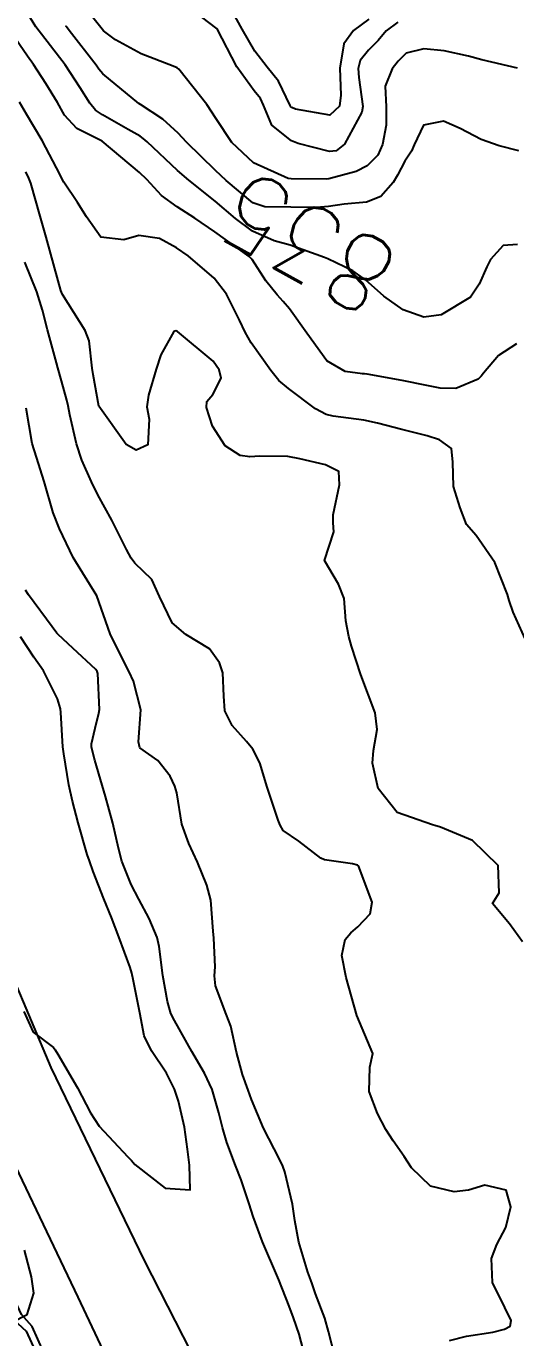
# Model space of a CAD drawing. Header units: metres. Extents: x 307586 to 320046, y 7427249 to 7434250.
# Drawn here: x 319425.9 to 319451.8, y 7427379.2 to 7427448.4 of the extents above; entities that cross this region are included whole.
import ezdxf
from ezdxf.enums import TextEntityAlignment as Align

# ---------------------------------------------------------------- set-up
doc = ezdxf.new("R2010")
doc.units = ezdxf.units.M
doc.header["$MEASUREMENT"] = 0
for name, color, linetype in [('Canaleta de Drenagem', 151, 'Continuous'), ('Cotas', 45, 'Continuous'), ('Curvas de Nivel 1m', 11, 'Continuous'), ('Curvas de Nivel 5m', 15, 'Continuous'), ('Linha Férrea', 20, 'Continuous')]:
    doc.layers.add(name, color=color, linetype=linetype)
doc.styles.add('Style-STANDARD', font='STANDARD.shx')

msp = doc.modelspace()

# ---------------------------------------------------------------- linework, layer by layer
at = {"layer": 'Canaleta de Drenagem'}
for points in [[(319397.677, 7427454.472), (319399.643, 7427447.058), (319401.608, 7427441.338), (319405.497, 7427428.824), (319411.357, 7427413.101), (319416.38, 7427400.235), (319424.022, 7427382.757), (319425.253, 7427380.14), (319425.931, 7427379.531), (319426.493, 7427378.295), (319426.632, 7427377.744), (319427.515, 7427375.569), (319428.663, 7427373.398), (319430.54, 7427369.475)], [(319435.41, 7427361.239), (319430.982, 7427369.709), (319428.889, 7427373.616), (319427.79, 7427375.802), (319426.987, 7427377.922), (319426.838, 7427378.427), (319426.238, 7427379.768), (319425.676, 7427380.415), (319424.477, 7427382.963), (319416.842, 7427400.426), (319411.824, 7427413.28), (319405.97, 7427428.985), (319402.087, 7427441.48), (319400.471, 7427447.178), (319398.503, 7427454.599)]]:
    msp.add_lwpolyline(points, dxfattribs=at)
at = {"layer": 'Curvas de Nivel 1m', "flags": 128}
for points, elevation in [([(319451.869, 7427446.217), (319449.991, 7427446.65), (319449.282, 7427446.842), (319447.998, 7427447.135), (319446.918, 7427447.242), (319445.996, 7427447.01), (319445.578, 7427446.585), (319445.247, 7427446.177), (319444.884, 7427445.27), (319444.929, 7427444.18), (319444.932, 7427443.201), (319444.747, 7427442.182), (319444.494, 7427441.625), (319443.926, 7427441.061), (319443.356, 7427440.764), (319441.915, 7427440.371), (319441.782, 7427440.355), (319439.915, 7427440.374), (319439.765, 7427440.392), (319437.927, 7427441.225), (319436.781, 7427442.282), (319435.955, 7427443.546), (319435.461, 7427444.295), (319433.981, 7427446.16), (319433.896, 7427446.225), (319433.683, 7427446.314), (319431.992, 7427446.975), (319430.652, 7427447.705), (319430.01, 7427448.191), (319429.863, 7427448.362), (319429.043, 7427449.395)], 837), ([(319445.551, 7427448.641), (319444.944, 7427448.181), (319444.517, 7427447.673), (319443.997, 7427447.162), (319443.563, 7427446.623), (319443.459, 7427446.198), (319443.5, 7427445.719), (319443.698, 7427444.194), (319443.658, 7427443.892), (319442.739, 7427442.208), (319442.299, 7427441.853), (319441.937, 7427441.81), (319440.298, 7427442.236), (319439.944, 7427442.379), (319438.905, 7427443.208), (319438.46, 7427444.263), (319438.307, 7427444.606), (319437.97, 7427445.014), (319437.058, 7427446.279), (319436.013, 7427448.29), (319434.028, 7427449.819)], 838), ([(319444.019, 7427448.807), (319443.214, 7427448.202), (319442.708, 7427447.504), (319442.489, 7427446.212), (319442.547, 7427444.789), (319442.479, 7427444.212), (319441.958, 7427443.725), (319440.141, 7427444.059), (319439.962, 7427444.138), (319439.903, 7427444.182), (319439.874, 7427444.241), (319439.254, 7427445.529), (319438.66, 7427446.26), (319437.996, 7427447.11), (319437.332, 7427448.277), (319436.493, 7427449.821)], 839), ([(319451.816, 7427431.663), (319450.868, 7427431.048), (319450.07, 7427430.117), (319449.954, 7427429.956), (319449.79, 7427429.785), (319448.623, 7427429.293), (319447.785, 7427429.317), (319447.089, 7427429.453), (319445.788, 7427429.728), (319443.931, 7427430.049), (319443.792, 7427430.067), (319443.68, 7427430.08), (319442.774, 7427430.205), (319441.801, 7427430.758), (319440.749, 7427432.231), (319439.836, 7427433.5), (319439.498, 7427433.903), (319439.186, 7427434.25), (319438.58, 7427434.988), (319437.861, 7427436.114), (319437.705, 7427436.272), (319435.882, 7427437.575), (319434.838, 7427438.301), (319433.899, 7427438.9), (319433.081, 7427439.498), (319432.291, 7427440.334), (319431.918, 7427440.709), (319429.943, 7427442.36), (319428.596, 7427443.033), (319427.953, 7427443.742), (319427.576, 7427444.394), (319426.965, 7427445.408), (319426.311, 7427446.407), (319425.99, 7427446.854), (319424.927, 7427448.421)], 834), ([(319451.939, 7427441.855), (319450.894, 7427442.11), (319449.946, 7427442.443), (319448.844, 7427443.029), (319447.956, 7427443.415), (319446.902, 7427443.212), (319446.423, 7427442.165), (319446.276, 7427441.829), (319445.93, 7427441.307), (319445.532, 7427440.561), (319445.313, 7427440.176), (319444.655, 7427439.433), (319443.902, 7427439.146), (319442.724, 7427439.03), (319441.9, 7427438.91), (319441.262, 7427438.864), (319439.899, 7427438.867), (319438.532, 7427438.893), (319437.901, 7427439.11), (319436.482, 7427440.284), (319435.921, 7427440.82), (319434.397, 7427442.305), (319433.948, 7427442.782), (319433.152, 7427443.519), (319431.962, 7427444.29), (319431.884, 7427444.341), (319429.978, 7427445.915), (319429.773, 7427446.155), (319429.625, 7427446.365), (319428.202, 7427448.196), (319428.049, 7427448.389), (319428.034, 7427448.41), (319428.013, 7427448.434)], 836), ([(319452.277, 7427416.09), (319451.644, 7427417.488), (319451.426, 7427418.102), (319451.34, 7427418.419), (319450.676, 7427420.11), (319449.694, 7427421.546), (319449.186, 7427422.125), (319448.845, 7427422.996), (319448.5, 7427424.132), (319448.46, 7427425.408), (319448.39, 7427426.134), (319447.75, 7427426.589), (319447.102, 7427426.801), (319445.757, 7427427.141), (319444.472, 7427427.473), (319443.765, 7427427.633), (319442.144, 7427427.838), (319441.768, 7427427.92), (319441.207, 7427428.226), (319439.783, 7427429.294), (319439.271, 7427429.731), (319438.849, 7427430.254), (319437.815, 7427431.712), (319437.484, 7427432.273), (319437.192, 7427432.913), (319436.502, 7427434.283), (319435.851, 7427435.133), (319434.475, 7427436.304), (319433.869, 7427436.729), (319432.971, 7427437.229), (319431.878, 7427437.372), (319431.077, 7427437.145), (319429.877, 7427437.289), (319429.109, 7427438.372), (319428.645, 7427439.124), (319427.911, 7427440.196), (319427.815, 7427440.391), (319427.731, 7427440.576), (319426.777, 7427442.402), (319425.953, 7427443.779), (319425.575, 7427444.414)], 833), ([(319452.127, 7427400.09), (319451.447, 7427401.028), (319450.557, 7427402.109), (319450.908, 7427402.666), (319450.854, 7427404.106), (319449.496, 7427405.432), (319447.8, 7427406.137), (319447.504, 7427406.228), (319447.383, 7427406.263), (319445.514, 7427406.911), (319444.521, 7427408.18), (319444.213, 7427409.516), (319444.268, 7427410.183), (319444.455, 7427411.296), (319444.355, 7427412.182), (319443.603, 7427414.19), (319443.109, 7427415.688), (319442.962, 7427416.2), (319442.811, 7427417.027), (319442.725, 7427418.204), (319442.428, 7427418.976), (319441.673, 7427420.22), (319442.175, 7427421.733), (319442.133, 7427422.214), (319442.133, 7427422.639), (319442.477, 7427424.209), (319442.435, 7427424.914), (319441.733, 7427425.265), (319440.378, 7427425.592), (319439.738, 7427425.719), (319438.263, 7427425.729), (319437.737, 7427425.694), (319437.232, 7427425.762), (319436.428, 7427426.28), (319435.758, 7427427.314), (319435.442, 7427428.293), (319435.459, 7427428.61), (319435.78, 7427428.979), (319436.222, 7427429.853), (319436.113, 7427430.287), (319435.8, 7427430.74), (319433.924, 7427432.309), (319433.823, 7427432.342), (319433.727, 7427432.311), (319433.046, 7427431.08), (319432.798, 7427430.325), (319432.392, 7427428.944), (319432.303, 7427428.332), (319432.416, 7427427.677), (319432.347, 7427426.331), (319431.74, 7427426.042), (319431.214, 7427426.345), (319429.773, 7427428.36), (319429.461, 7427430.036), (319429.416, 7427430.366), (319429.248, 7427431.809), (319429.046, 7427432.372), (319427.841, 7427434.273), (319427.789, 7427434.391), (319427.766, 7427434.469), (319427.235, 7427436.396), (319426.979, 7427437.296), (319426.67, 7427438.402), (319426.168, 7427440.15), (319426.071, 7427440.408), (319425.916, 7427440.744)], 832), ([(319448.272, 7427379.039), (319449.184, 7427379.268), (319450.569, 7427379.481), (319451.188, 7427379.63), (319451.489, 7427379.788), (319451.542, 7427380.087), (319451.203, 7427380.768), (319450.552, 7427382.1), (319450.504, 7427383.369), (319450.772, 7427384.097), (319451.252, 7427384.999), (319451.525, 7427386.096), (319451.276, 7427386.976), (319450.149, 7427387.242), (319449.276, 7427386.975), (319448.52, 7427386.882), (319447.278, 7427387.177), (319446.27, 7427388.155), (319445.88, 7427388.743), (319445.307, 7427389.576), (319444.925, 7427390.174), (319444.487, 7427391.017), (319444.033, 7427392.183), (319444.077, 7427393.462), (319444.23, 7427394.181), (319443.383, 7427396.19), (319442.817, 7427398.199), (319442.591, 7427399.369), (319442.772, 7427400.2), (319443.079, 7427400.555), (319443.443, 7427400.88), (319444.083, 7427401.554), (319444.203, 7427402.183), (319443.482, 7427404.097), (319443.431, 7427404.14), (319443.153, 7427404.195), (319441.685, 7427404.417), (319441.486, 7427404.502), (319440.324, 7427405.403), (319439.5, 7427405.967), (319439.348, 7427406.242), (319439.242, 7427406.507), (319438.659, 7427408.249), (319438.266, 7427409.533), (319437.888, 7427410.257), (319437.559, 7427410.67), (319436.807, 7427411.507), (319436.421, 7427412.277), (319436.359, 7427413.053), (319436.313, 7427414.279), (319436.14, 7427414.814), (319435.616, 7427415.559), (319434.36, 7427416.303), (319433.632, 7427416.932), (319432.971, 7427418.32), (319432.557, 7427419.222), (319431.67, 7427420.082), (319431.464, 7427420.342), (319431.217, 7427420.805), (319430.46, 7427422.352), (319429.713, 7427423.69), (319429.38, 7427424.365), (319428.875, 7427425.513), (319428.585, 7427426.377), (319428.242, 7427427.907), (319428.143, 7427428.384), (319428.069, 7427428.678), (319427.786, 7427429.711), (319427.597, 7427430.392), (319427.526, 7427430.663), (319427.054, 7427432.398), (319426.792, 7427433.436), (319426.495, 7427434.403), (319425.858, 7427435.966)], 831), ([(319440.645, 7427378.218), (319440.336, 7427379.375), (319440.05, 7427380.227), (319439.815, 7427380.847), (319439.262, 7427382.239), (319439.215, 7427382.352), (319438.41, 7427384.248), (319437.921, 7427385.589), (319437.71, 7427386.256), (319437.282, 7427387.512), (319436.989, 7427388.265), (319436.524, 7427389.491), (319436.291, 7427390.275), (319436.099, 7427391.056), (319435.741, 7427392.284), (319435.346, 7427393.154), (319434.683, 7427394.297), (319433.754, 7427395.931), (319433.573, 7427396.308), (319433.392, 7427396.926), (319433.143, 7427398.314), (319432.951, 7427399.84), (319432.846, 7427400.319), (319432.431, 7427401.313), (319431.871, 7427402.334), (319431.465, 7427403.116), (319430.986, 7427404.345), (319430.799, 7427405.037), (319430.506, 7427406.35), (319430.116, 7427407.762), (319429.936, 7427408.356), (319429.546, 7427409.678), (319429.385, 7427410.362), (319429.38, 7427410.537), (319429.563, 7427411.369), (319429.772, 7427412.157), (319429.795, 7427412.358), (319429.711, 7427414.249), (319429.677, 7427414.359), (319429.604, 7427414.464), (319428.39, 7427415.597), (319427.622, 7427416.304), (319427.586, 7427416.344), (319427.556, 7427416.381), (319427.298, 7427416.715), (319426.044, 7427418.404), (319425.901, 7427418.652)], 829), ([(319425.804, 7427396.404), (319426.289, 7427395.313), (319427.364, 7427394.497), (319427.457, 7427394.379), (319427.592, 7427394.145), (319428.635, 7427392.367), (319429.32, 7427391.048), (319429.784, 7427390.355), (319431.297, 7427388.737), (319431.487, 7427388.53), (319431.671, 7427388.334), (319433.274, 7427387.077), (319434.586, 7427386.985), (319434.554, 7427388.297), (319434.455, 7427389.144), (319434.286, 7427390.3), (319433.968, 7427391.662), (319433.761, 7427392.306), (319433.345, 7427393.145), (319432.543, 7427394.322), (319432.166, 7427395.123), (319431.921, 7427396.332), (319431.557, 7427398.191), (319431.526, 7427398.338), (319431.508, 7427398.433), (319431.417, 7427398.722), (319430.814, 7427400.346), (319430.431, 7427401.362), (319430.037, 7427402.354), (319429.474, 7427403.789), (319429.264, 7427404.362), (319429.15, 7427404.699), (319428.677, 7427406.368), (319428.379, 7427407.512), (319428.189, 7427408.373), (319427.911, 7427410.015), (319427.871, 7427410.377), (319427.758, 7427412.191), (319427.737, 7427412.378), (319427.581, 7427412.916), (319426.837, 7427414.391), (319426.331, 7427415.12), (319425.621, 7427416.183)], 828), ([(319425.189, 7427380.01), (319425.981, 7427380.398), (319426.34, 7427381.529), (319426.201, 7427382.395), (319425.84, 7427383.795)], 828)]:
    msp.add_lwpolyline(points, dxfattribs=dict(at, elevation=elevation))
at = {"layer": 'Curvas de Nivel 5m', "flags": 128}
for points, elevation in [([(319451.875, 7427436.907), (319451.122, 7427436.86), (319450.451, 7427436.114), (319450.249, 7427435.726), (319449.85, 7427434.804), (319449.387, 7427434.127), (319447.833, 7427433.186), (319446.924, 7427433.067), (319445.836, 7427433.454), (319444.81, 7427434.18), (319443.851, 7427435.038), (319443.172, 7427435.516), (319441.862, 7427436.139), (319441.675, 7427436.222), (319439.872, 7427436.864), (319439.031, 7427437.098), (319437.883, 7427437.616), (319436.975, 7427438.279), (319435.902, 7427439.189), (319434.51, 7427440.304), (319433.92, 7427440.803), (319432.312, 7427442.334), (319432.114, 7427442.507), (319431.946, 7427442.623), (319431.315, 7427442.981), (319429.957, 7427443.754), (319429.594, 7427444.002), (319429.291, 7427444.37), (319428.775, 7427445.182), (319427.983, 7427446.39), (319426.446, 7427448.406), (319426.02, 7427449.077)], 835), ([(319442.227, 7427378.199), (319441.888, 7427379.5), (319441.69, 7427380.205), (319441.206, 7427381.503), (319441.026, 7427382.028), (319440.959, 7427382.214), (319440.796, 7427382.64), (319440.329, 7427384.229), (319440.114, 7427385.371), (319439.985, 7427386.233), (319439.594, 7427387.932), (319439.483, 7427388.238), (319439.297, 7427388.607), (319438.455, 7427390.249), (319437.833, 7427391.75), (319437.648, 7427392.257), (319437.345, 7427393.079), (319437.042, 7427394.265), (319436.74, 7427395.633), (319436.486, 7427396.273), (319435.922, 7427397.765), (319435.878, 7427398.283), (319435.901, 7427398.766), (319435.834, 7427400.284), (319435.804, 7427400.652), (319435.672, 7427402.287), (319435.465, 7427403.082), (319434.983, 7427404.295), (319434.525, 7427405.268), (319434.146, 7427406.304), (319433.888, 7427407.946), (319433.782, 7427408.308), (319433.538, 7427408.83), (319432.88, 7427409.653), (319431.933, 7427410.334), (319431.859, 7427410.639), (319431.975, 7427412.334), (319431.596, 7427413.849), (319431.365, 7427414.342), (319431.108, 7427414.845), (319430.368, 7427416.353), (319429.653, 7427418.36), (319428.401, 7427420.373), (319427.688, 7427421.894), (319427.552, 7427422.243), (319427.494, 7427422.383), (319427.347, 7427422.736), (319426.878, 7427424.398), (319426.465, 7427425.673), (319426.246, 7427426.405), (319425.921, 7427428.259)], 830)]:
    msp.add_lwpolyline(points, dxfattribs=dict(at, elevation=elevation))
at = {"layer": 'Linha Férrea'}
for points in [[(319492.186, 7427249.95), (319491.53, 7427252.397), (319488.996, 7427260.334), (319485.945, 7427268.831), (319482.8, 7427277.754), (319478.525, 7427289.074), (319474.817, 7427298.227), (319470.402, 7427308.654), (319465.52, 7427318.233), (319460.354, 7427328.475), (319455.424, 7427338.518), (319450.493, 7427348.143), (319445, 7427358.19), (319440.775, 7427366.921), (319436.269, 7427375.232), (319432.181, 7427383.263), (319427.252, 7427393.451), (319423.073, 7427403.312), (319419.13, 7427412.796), (319415.653, 7427421.102), (319412.081, 7427430.92), (319407.997, 7427443.509), (319403.96, 7427458.91)], [(319402.075, 7427449.926), (319404.939, 7427439.83), (319408.179, 7427430.062), (319412.028, 7427420.014), (319415.08, 7427411.658), (319419.213, 7427401.233), (319423.86, 7427391.326), (319428.65, 7427381.322), (319433.112, 7427371.885), (319439.026, 7427361.23), (319445.739, 7427348.369), (319451.139, 7427337.75), (319456.452, 7427327.373), (319461.57, 7427317.134), (319468.189, 7427302.764), (319473.636, 7427289.945), (319478.282, 7427278.818), (319482.459, 7427266.378), (319487.481, 7427251.257), (319487.819, 7427249.95)]]:
    msp.add_lwpolyline(points, dxfattribs=at)

# ---------------------------------------------------------------- texts
at = {"layer": 'Cotas', "style": 'Style-STANDARD'}
msp.add_text('835', height=4, rotation=150.89193, dxfattribs=at).set_placement((319440.79, 7427436.97, 835), align=Align.MIDDLE_CENTER)

doc.saveas('drawing.dxf')
